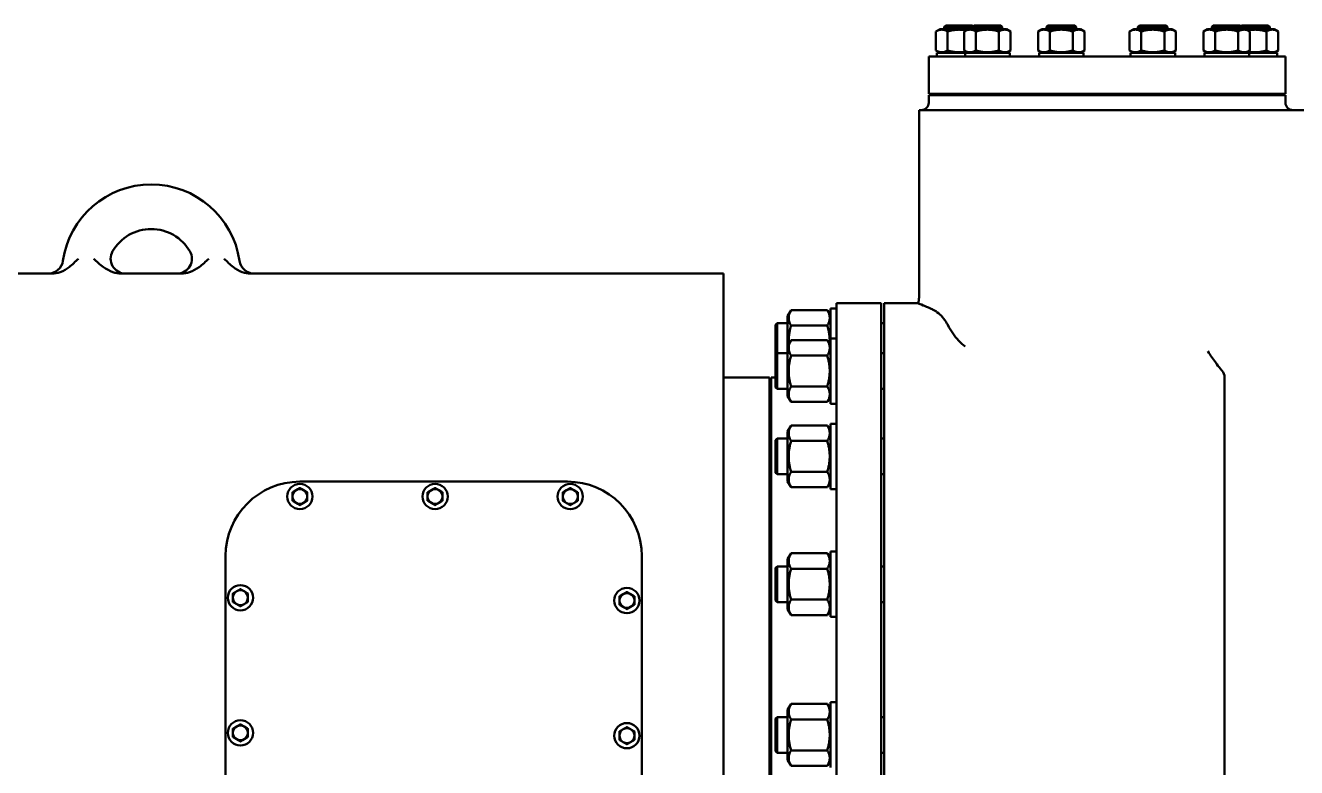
# Model space of a CAD drawing. Header units: millimetres. Extents: x -3927 to 2971, y -407 to 932.
# Drawn here: x 1486 to 2341, y 144 to 643 of the extents above; entities that cross this region are included whole.
import ezdxf

# ---------------------------------------------------------------- set-up
doc = ezdxf.new("R2010")
doc.units = ezdxf.units.MM
doc.layers.add('Видимый контур (ГОСТ)', color=7, linetype='Continuous', lineweight=50)

msp = doc.modelspace()

# ---------------------------------------------------------------- linework, layer by layer
at = {"layer": 'Видимый контур (ГОСТ)'}
for p, q in [((2104.75, 643), (2103.75, 642)), ((2122.75, 642), (2103.75, 642)), ((2103.75, 640.53), (2103.75, 642)), ((2104.75, 643), (2122.75, 643)), ((2122.75, 643), (2123.25, 642.5)), ((2123.75, 643), (2122.75, 642)), ((2142.75, 642), (2122.75, 642)), ((2122.75, 640.53), (2122.75, 642)), ((2123.75, 643), (2141.75, 643)), ((2141.75, 643), (2142.75, 642)), ((2142.75, 640.53), (2142.75, 642)), ((2173.5, 643), (2172.5, 642)), ((2192.5, 642), (2172.5, 642)), ((2172.5, 640.53), (2172.5, 642)), ((2173.5, 643), (2191.5, 643)), ((2191.5, 643), (2192.5, 642)), ((2192.5, 640.53), (2192.5, 642)), ((2235, 643), (2234, 642)), ((2254, 642), (2234, 642)), ((2234, 640.53), (2234, 642)), ((2235, 643), (2253, 643)), ((2253, 643), (2254, 642)), ((2254, 640.53), (2254, 642)), ((2284.75, 643), (2283.75, 642)), ((2303.75, 642), (2283.75, 642)), ((2283.75, 640.53), (2283.75, 642)), ((2284.75, 643), (2302.75, 643)), ((2302.75, 643), (2303.75, 642)), ((2303.75, 643), (2303.25, 642.5)), ((2303.75, 643), (2321.75, 643)), ((2322.75, 642), (2303.75, 642)), ((2303.75, 640.53), (2303.75, 642)), ((2321.75, 643), (2322.75, 642)), ((2322.75, 640.53), (2322.75, 642)), ((2100.93, 640.53), (2098.16, 638.94)), ((2098.16, 638.94), (2098.16, 626.13)), ((2119.93, 640.53), (2100.93, 640.53)), ((2105.96, 638.94), (2105.96, 626.13)), ((2119.93, 640.53), (2117.16, 638.94)), ((2117.16, 638.94), (2117.16, 626.13)), ((2145.58, 640.53), (2119.93, 640.53)), ((2124.96, 638.94), (2124.96, 626.13)), ((2140.55, 638.94), (2140.55, 626.13)), ((2145.58, 640.53), (2148.34, 638.94)), ((2148.34, 638.94), (2148.34, 626.13)), ((2169.68, 640.53), (2166.91, 638.94)), ((2166.91, 638.94), (2166.91, 626.13)), ((2195.33, 640.53), (2169.68, 640.53)), ((2174.71, 638.94), (2174.71, 626.13)), ((2190.3, 638.94), (2190.3, 626.13)), ((2195.33, 640.53), (2198.09, 638.94)), ((2198.09, 638.94), (2198.09, 626.13)), ((2231.17, 640.53), (2228.41, 638.94)), ((2228.41, 638.94), (2228.41, 626.13)), ((2256.82, 640.53), (2231.17, 640.53)), ((2236.2, 638.94), (2236.2, 626.13)), ((2251.79, 638.94), (2251.79, 626.13)), ((2256.82, 640.53), (2259.59, 638.94)), ((2259.59, 638.94), (2259.59, 626.13)), ((2280.92, 640.53), (2278.16, 638.94)), ((2278.16, 638.94), (2278.16, 626.13)), ((2306.57, 640.53), (2280.92, 640.53)), ((2285.95, 638.94), (2285.95, 626.13)), ((2301.54, 638.94), (2301.54, 626.13)), ((2325.58, 640.53), (2306.57, 640.53)), ((2306.57, 640.53), (2309.34, 638.94)), ((2309.34, 638.94), (2309.34, 626.13)), ((2320.54, 638.94), (2320.54, 626.13)), ((2325.58, 640.53), (2328.34, 638.94)), ((2328.34, 638.94), (2328.34, 626.13)), ((2100.93, 624.53), (2098.16, 626.13)), ((2098.75, 624.5), (2117.75, 624.5)), ((2098.75, 622), (2098.75, 624.5)), ((2100.93, 624.53), (2119.93, 624.53)), ((2103.75, 624.5), (2103.75, 624.53)), ((2119.93, 624.53), (2117.16, 626.13)), ((2117.75, 624.5), (2147.75, 624.5)), ((2117.75, 622), (2117.75, 624.5)), ((2119.93, 624.53), (2145.58, 624.53)), ((2122.75, 624.5), (2122.75, 624.53)), ((2142.75, 624.5), (2142.75, 624.53)), ((2145.58, 624.53), (2148.34, 626.13)), ((2147.75, 622), (2147.75, 624.5)), ((2169.68, 624.53), (2166.91, 626.13)), ((2167.5, 624.5), (2197.5, 624.5)), ((2167.5, 622), (2167.5, 624.5)), ((2169.68, 624.53), (2195.33, 624.53)), ((2172.5, 624.5), (2172.5, 624.53)), ((2192.5, 624.5), (2192.5, 624.53)), ((2195.33, 624.53), (2198.09, 626.13)), ((2197.5, 622), (2197.5, 624.5)), ((2231.17, 624.53), (2228.41, 626.13)), ((2229, 624.5), (2259, 624.5)), ((2229, 622), (2229, 624.5)), ((2231.17, 624.53), (2256.82, 624.53)), ((2234, 624.5), (2234, 624.53)), ((2254, 624.5), (2254, 624.53)), ((2256.82, 624.53), (2259.59, 626.13)), ((2259, 622), (2259, 624.5)), ((2280.92, 624.53), (2278.16, 626.13)), ((2278.75, 624.5), (2308.75, 624.5)), ((2278.75, 622), (2278.75, 624.5)), ((2280.92, 624.53), (2306.57, 624.53)), ((2283.75, 624.5), (2283.75, 624.53)), ((2303.75, 624.5), (2303.75, 624.53)), ((2306.57, 624.53), (2309.34, 626.13)), ((2306.57, 624.53), (2325.58, 624.53)), ((2308.75, 624.5), (2327.75, 624.5)), ((2308.75, 622), (2308.75, 624.5)), ((2322.75, 624.5), (2322.75, 624.53)), ((2325.58, 624.53), (2328.34, 626.13)), ((2327.75, 622), (2327.75, 624.5)), ((2093.25, 622), (2333.25, 622)), ((2093.25, 622), (2093.25, 597)), ((2333.25, 622), (2333.25, 597)), ((2093.25, 597), (2333.25, 597)), ((2333.25, 596), (2093.25, 596)), ((2093.25, 591), (2093.25, 596)), ((2103.75, 596), (2103.75, 597)), ((2122.75, 596), (2122.75, 597)), ((2142.75, 596), (2142.75, 597)), ((2172.5, 596), (2172.5, 597)), ((2192.5, 596), (2192.5, 597)), ((2234, 596), (2234, 597)), ((2254, 596), (2254, 597)), ((2283.75, 596), (2283.75, 597)), ((2303.75, 596), (2303.75, 597)), ((2322.75, 596), (2322.75, 597)), ((2333.25, 591), (2333.25, 596)), ((2213.25, 586), (2086.75, 586)), ((2086.75, 586), (2086.75, 460)), ((2213.25, 586), (2742.52, 586)), ((1306.82, 476), (1503.68, 476)), ((1549.89, 476), (1590.61, 476)), ((1636.82, 476), (1955.25, 476)), ((1955.25, 476), (1955.25, -144)), ((2031.25, 456), (2031.25, -124)), ((2061.25, 456), (2031.25, 456)), ((2061.25, 456), (2061.25, -124)), ((2063.25, -124), (2063.25, 456)), ((2063.25, 456), (2086.21, 456)), ((1998.38, 447.39), (2000.68, 451.38)), ((1998.38, 447.39), (1998.38, 427.22)), ((2000.68, 451.38), (2025.08, 451.38)), ((2027.25, 447.61), (2025.08, 451.38)), ((2027.25, 452.59), (2027.25, 432.42)), ((2027.25, 452.59), (2031.25, 452.59)), ((1990.25, 441.59), (1991.25, 442.59)), ((1990.25, 421.42), (1990.25, 441.59)), ((1991.25, 442.59), (1991.25, 422.42)), ((1998.38, 442.59), (1991.25, 442.59)), ((2000.68, 440.98), (2025.08, 440.98)), ((2063.25, 442.59), (2061.25, 442.59)), ((1998.38, 427.22), (2000.68, 431.2)), ((2000.68, 431.2), (2025.08, 431.2)), ((2027.25, 427.44), (2025.08, 431.2)), ((2027.25, 432.42), (2027.25, 388.42)), ((2027.25, 432.42), (2031.25, 432.42)), ((1990.25, 421.42), (1991.25, 422.42)), ((1990.25, 399.42), (1990.25, 421.42)), ((1991.25, 422.42), (1991.25, 398.42)), ((1998.38, 422.42), (1991.25, 422.42)), ((1998.38, 427.22), (1998.38, 393.62)), ((2000.68, 420.81), (2025.08, 420.81)), ((2063.25, 422.42), (2061.25, 422.42)), ((1955.25, 406), (1986.25, 406)), ((1986.25, -74), (1986.25, 406)), ((1987.25, -74), (1987.25, 406)), ((1990.25, 406), (1987.25, 406)), ((2292.25, -74.46), (2292.25, 406.46)), ((1986.25, 396), (1987.25, 396)), ((1990.25, 399.42), (1991.25, 398.42)), ((1998.38, 398.42), (1991.25, 398.42)), ((1998.38, 393.62), (2000.68, 389.64)), ((2000.68, 400.03), (2025.08, 400.03)), ((2027.25, 393.4), (2025.08, 389.64)), ((2063.25, 398.42), (2061.25, 398.42)), ((2000.68, 389.64), (2025.08, 389.64)), ((2027.25, 388.42), (2031.25, 388.42)), ((1998.38, 369.78), (2000.68, 373.76)), ((1998.38, 369.78), (1998.38, 336.18)), ((2000.68, 373.76), (2025.08, 373.76)), ((2027.25, 369.99), (2025.08, 373.76)), ((2027.25, 374.98), (2027.25, 330.98)), ((2027.25, 374.98), (2031.25, 374.98)), ((1990.25, 363.98), (1991.25, 364.98)), ((1990.25, 341.98), (1990.25, 363.98)), ((1991.25, 364.98), (1991.25, 340.98)), ((1998.38, 364.98), (1991.25, 364.98)), ((2000.68, 363.37), (2025.08, 363.37)), ((2063.25, 364.98), (2061.25, 364.98)), ((2000.68, 342.58), (2025.08, 342.58)), ((1670.25, 336), (1850.25, 336)), ((1990.25, 341.98), (1991.25, 340.98)), ((1998.38, 340.98), (1991.25, 340.98)), ((1998.38, 336.18), (2000.68, 332.19)), ((2027.25, 335.96), (2025.08, 332.19)), ((2063.25, 340.98), (2061.25, 340.98)), ((2000.68, 332.19), (2025.08, 332.19)), ((2027.25, 330.98), (2031.25, 330.98)), ((1620.25, 46), (1620.25, 286)), ((1900.25, 286), (1900.25, 46)), ((1998.38, 283.8), (2000.68, 287.79)), ((1998.38, 283.8), (1998.38, 250.2)), ((2000.68, 287.79), (2025.08, 287.79)), ((2027.25, 284.02), (2025.08, 287.79)), ((2027.25, 289), (2027.25, 245)), ((2027.25, 289), (2031.25, 289)), ((1990.25, 278), (1991.25, 279)), ((1990.25, 256), (1990.25, 278)), ((1991.25, 279), (1991.25, 255)), ((1998.38, 279), (1991.25, 279)), ((2000.68, 277.4), (2025.08, 277.4)), ((2063.25, 279), (2061.25, 279)), ((2000.68, 256.61), (2025.08, 256.61)), ((1990.25, 256), (1991.25, 255)), ((1998.38, 255), (1991.25, 255)), ((1998.38, 250.2), (2000.68, 246.22)), ((2027.25, 249.99), (2025.08, 246.22)), ((2063.25, 255), (2061.25, 255)), ((2000.68, 246.22), (2025.08, 246.22)), ((2027.25, 245), (2031.25, 245)), ((1998.38, 182.39), (2000.68, 186.38)), ((1998.38, 182.39), (1998.38, 148.79)), ((2000.68, 186.38), (2025.08, 186.38)), ((2027.25, 182.61), (2025.08, 186.38)), ((2027.25, 187.59), (2027.25, 143.59)), ((2027.25, 187.59), (2031.25, 187.59)), ((1990.25, 176.59), (1991.25, 177.59)), ((1990.25, 154.59), (1990.25, 176.59)), ((1991.25, 177.59), (1991.25, 153.59)), ((1998.38, 177.59), (1991.25, 177.59)), ((2000.68, 175.98), (2025.08, 175.98)), ((2063.25, 177.59), (2061.25, 177.59)), ((1990.25, 154.59), (1991.25, 153.59)), ((2000.68, 155.2), (2025.08, 155.2)), ((1998.38, 153.59), (1991.25, 153.59)), ((1998.38, 148.79), (2000.68, 144.81)), ((2027.25, 148.57), (2025.08, 144.81)), ((2063.25, 153.59), (2061.25, 153.59)), ((2000.68, 144.81), (2025.08, 144.81))]:
    msp.add_line(p, q, dxfattribs=at)
for centre in [(1670.25, 326), (1761.19, 326), (1852.14, 325.96), (1630.25, 257.89), (1890.25, 256), (1630.25, 166.94), (1890.25, 165.06)]:
    msp.add_circle(centre, 8.5, dxfattribs=at)
for centre, radius, start, end in [((2088.25, 591), 5, 270, 0), ((2338.25, 591), 5, 180, 270), ((1570.25, 476), 60, 8.21321, 171.78679), ((1570.25, 476), 30, 30, 150), ((1552.93, 486), 10, 150, 270), ((1587.57, 486), 10, 270, 30), ((1500.97, 486), 10, 270, 351.78679), ((1639.53, 486), 10, 188.21321, 270), ((2071.75, 460), 15, 344.53399, 0), ((1670.25, 286), 50, 90, 180), ((1850.25, 286), 50, 0, 90), ((1670.25, 326), 5, 120, 180), ((1670.25, 326), 5, 180, 240), ((1670.25, 326), 5, 60, 120), ((1670.25, 326), 5, 0, 60), ((1670.25, 326), 5, 300, 0), ((1761.19, 326), 5, 120, 180), ((1761.19, 326), 5, 180, 240), ((1761.19, 326), 5, 60, 120), ((1761.19, 326), 5, 0, 60), ((1761.19, 326), 5, 300, 0), ((1852.14, 325.96), 5, 120, 180), ((1852.14, 325.96), 5, 180, 240), ((1852.14, 325.96), 5, 60, 120), ((1852.14, 325.96), 5, 0, 60), ((1852.14, 325.96), 5, 300, 0), ((1670.25, 326), 5, 240, 300), ((1761.19, 326), 5, 240, 300), ((1852.14, 325.96), 5, 240, 300), ((1630.25, 257.89), 5, 120, 180), ((1630.25, 257.89), 5, 180, 240), ((1630.25, 257.89), 5, 60, 120), ((1630.25, 257.89), 5, 0, 60), ((1630.25, 257.89), 5, 300, 0), ((1890.25, 256), 5, 120, 180), ((1890.25, 256), 5, 60, 120), ((1890.25, 256), 5, 0, 60), ((1630.25, 257.89), 5, 240, 300), ((1890.25, 256), 5, 180, 240), ((1890.25, 256), 5, 240, 300), ((1890.25, 256), 5, 300, 0), ((1630.25, 166.94), 5, 120, 180), ((1630.25, 166.94), 5, 60, 120), ((1630.25, 166.94), 5, 0, 60), ((1630.25, 166.94), 5, 180, 240), ((1630.25, 166.94), 5, 240, 300), ((1630.25, 166.94), 5, 300, 0), ((1890.25, 165.06), 5, 120, 180), ((1890.25, 165.06), 5, 180, 240), ((1890.25, 165.06), 5, 60, 120), ((1890.25, 165.06), 5, 0, 60), ((1890.25, 165.06), 5, 300, 0), ((1890.25, 165.06), 5, 240, 300)]:
    msp.add_arc(centre, radius, start, end, dxfattribs=at)
for points, weights in [([(2105.96, 638.94), (2102.06, 641.19), (2098.16, 638.94)], [1, 1.15470053838, 1]), ([(2118.46, 639.68), (2112.48, 640.82), (2105.96, 638.94)], [1.04646979087, 1.12622371096, 1]), ([(2124.96, 638.94), (2121.06, 641.19), (2117.16, 638.94)], [1, 1.15470053838, 1]), ([(2140.55, 638.94), (2132.75, 641.19), (2124.96, 638.94)], [1, 1.15470053838, 1]), ([(2148.34, 638.94), (2144.44, 641.19), (2140.55, 638.94)], [1, 1.15470053838, 1]), ([(2174.71, 638.94), (2170.81, 641.19), (2166.91, 638.94)], [1, 1.15470053838, 1]), ([(2190.3, 638.94), (2182.5, 641.19), (2174.71, 638.94)], [1, 1.15470053838, 1]), ([(2198.09, 638.94), (2194.19, 641.19), (2190.3, 638.94)], [1, 1.15470053838, 1]), ([(2236.2, 638.94), (2232.31, 641.19), (2228.41, 638.94)], [1, 1.15470053838, 1]), ([(2251.79, 638.94), (2244, 641.19), (2236.2, 638.94)], [1, 1.15470053838, 1]), ([(2259.59, 638.94), (2255.69, 641.19), (2251.79, 638.94)], [1, 1.15470053838, 1]), ([(2285.95, 638.94), (2282.06, 641.19), (2278.16, 638.94)], [1, 1.15470053838, 1]), ([(2301.54, 638.94), (2293.75, 641.19), (2285.95, 638.94)], [1, 1.15470053838, 1]), ([(2309.34, 638.94), (2305.44, 641.19), (2301.54, 638.94)], [1, 1.15470053838, 1]), ([(2320.54, 638.94), (2314.02, 640.82), (2308.04, 639.68)], [1, 1.12622371096, 1.04646979087]), ([(2328.34, 638.94), (2324.44, 641.19), (2320.54, 638.94)], [1, 1.15470053838, 1]), ([(2098.16, 626.13), (2102.06, 623.88), (2105.96, 626.13)], [1, 1.15470053838, 1]), ([(2105.96, 626.13), (2112.48, 624.24), (2118.46, 625.38)], [1, 1.12622371096, 1.04646979087]), ([(2117.16, 626.13), (2121.06, 623.88), (2124.96, 626.13)], [1, 1.15470053838, 1]), ([(2124.96, 626.13), (2132.75, 623.88), (2140.55, 626.13)], [1, 1.15470053838, 1]), ([(2140.55, 626.13), (2144.44, 623.88), (2148.34, 626.13)], [1, 1.15470053838, 1]), ([(2166.91, 626.13), (2170.81, 623.88), (2174.71, 626.13)], [1, 1.15470053838, 1]), ([(2174.71, 626.13), (2182.5, 623.88), (2190.3, 626.13)], [1, 1.15470053838, 1]), ([(2190.3, 626.13), (2194.19, 623.88), (2198.09, 626.13)], [1, 1.15470053838, 1]), ([(2228.41, 626.13), (2232.31, 623.88), (2236.2, 626.13)], [1, 1.15470053838, 1]), ([(2236.2, 626.13), (2244, 623.88), (2251.79, 626.13)], [1, 1.15470053838, 1]), ([(2251.79, 626.13), (2255.69, 623.88), (2259.59, 626.13)], [1, 1.15470053838, 1]), ([(2278.16, 626.13), (2282.06, 623.88), (2285.95, 626.13)], [1, 1.15470053838, 1]), ([(2285.95, 626.13), (2293.75, 623.88), (2301.54, 626.13)], [1, 1.15470053838, 1]), ([(2301.54, 626.13), (2305.44, 623.88), (2309.34, 626.13)], [1, 1.15470053838, 1]), ([(2308.04, 625.38), (2314.02, 624.24), (2320.54, 626.13)], [1.04646979087, 1.12622371096, 1]), ([(2320.54, 626.13), (2324.44, 623.88), (2328.34, 626.13)], [1, 1.15470053838, 1]), ([(2000.68, 451.38), (1997.68, 446.18), (2000.68, 440.98)], [1.09321713788, 1.26233841767, 1.09321713788]), ([(2025.08, 440.98), (2028.08, 446.18), (2025.08, 451.38)], [1.09321713788, 1.26233841767, 1.09321713788]), ([(2000.68, 440.98), (1998.76, 434.33), (1999.14, 428.54)], [1.09321713788, 1.19573405742, 1.17396479837]), ([(2026.62, 428.54), (2027, 434.33), (2025.08, 440.98)], [1.17396479837, 1.19573405743, 1.09321713788]), ([(2000.68, 431.2), (1997.68, 426.01), (2000.68, 420.81)], [1.09321713788, 1.26233841767, 1.09321713788]), ([(2025.08, 420.81), (2028.08, 426.01), (2025.08, 431.2)], [1.09321713788, 1.26233841767, 1.09321713788]), ([(2000.68, 420.81), (1997.68, 410.42), (2000.68, 400.03)], [1.09321713788, 1.26233841767, 1.09321713788]), ([(2025.08, 400.03), (2028.08, 410.42), (2025.08, 420.81)], [1.09321713788, 1.26233841767, 1.09321713788]), ([(2000.68, 400.03), (1997.68, 394.83), (2000.68, 389.64)], [1.09321713788, 1.26233841767, 1.09321713788]), ([(2025.08, 389.64), (2028.08, 394.83), (2025.08, 400.03)], [1.09321713788, 1.26233841767, 1.09321713788]), ([(2000.68, 373.76), (1997.68, 368.56), (2000.68, 363.37)], [1.09321713788, 1.26233841767, 1.09321713788]), ([(2025.08, 363.37), (2028.08, 368.56), (2025.08, 373.76)], [1.09321713788, 1.26233841767, 1.09321713788]), ([(2000.68, 363.37), (1997.68, 352.98), (2000.68, 342.58)], [1.09321713788, 1.26233841767, 1.09321713788]), ([(2025.08, 342.58), (2028.08, 352.98), (2025.08, 363.37)], [1.09321713788, 1.26233841767, 1.09321713788]), ([(2000.68, 342.58), (1997.68, 337.39), (2000.68, 332.19)], [1.09321713788, 1.26233841767, 1.09321713788]), ([(2025.08, 332.19), (2028.08, 337.39), (2025.08, 342.58)], [1.09321713788, 1.26233841767, 1.09321713788]), ([(1665.25, 328.89), (1666.59, 329.66), (1667.75, 330.33)], [1.18718660813, 1.13093581243, 1]), ([(1665.25, 326), (1665.25, 327.34), (1665.25, 328.89)], [1, 1.13093581243, 1.18718660813]), ([(1665.25, 323.11), (1665.25, 324.66), (1665.25, 326)], [1.18718660813, 1.13093581243, 1]), ([(1667.75, 330.33), (1668.91, 331), (1670.25, 331.77)], [1, 1.13093581243, 1.18718660813]), ([(1670.25, 331.77), (1671.59, 331), (1672.75, 330.33)], [1.18718660813, 1.13093581243, 1]), ([(1672.75, 330.33), (1673.91, 329.66), (1675.25, 328.89)], [1, 1.13093581243, 1.18718660813]), ([(1675.25, 328.89), (1675.25, 327.34), (1675.25, 326)], [1.18718660813, 1.13093581243, 1]), ([(1675.25, 326), (1675.25, 324.66), (1675.25, 323.11)], [1, 1.13093581243, 1.18718660813]), ([(1756.19, 328.89), (1757.53, 329.66), (1758.69, 330.33)], [1.18718660813, 1.13093581243, 1]), ([(1756.19, 326), (1756.19, 327.34), (1756.19, 328.89)], [1, 1.13093581243, 1.18718660813]), ([(1756.19, 323.11), (1756.19, 324.66), (1756.19, 326)], [1.18718660813, 1.13093581243, 1]), ([(1758.69, 330.33), (1759.85, 331), (1761.19, 331.77)], [1, 1.13093581243, 1.18718660813]), ([(1761.19, 331.77), (1762.53, 331), (1763.69, 330.33)], [1.18718660813, 1.13093581243, 1]), ([(1763.69, 330.33), (1764.85, 329.66), (1766.19, 328.89)], [1, 1.13093581243, 1.18718660813]), ([(1766.19, 328.89), (1766.19, 327.34), (1766.19, 326)], [1.18718660813, 1.13093581243, 1]), ([(1766.19, 326), (1766.19, 324.66), (1766.19, 323.11)], [1, 1.13093581243, 1.18718660813]), ([(1847.14, 328.84), (1848.48, 329.62), (1849.64, 330.29)], [1.18718660813, 1.13093581243, 1]), ([(1847.14, 325.96), (1847.14, 327.3), (1847.14, 328.84)], [1, 1.13093581243, 1.18718660813]), ([(1847.14, 323.07), (1847.14, 324.62), (1847.14, 325.96)], [1.18718660813, 1.13093581243, 1]), ([(1849.64, 330.29), (1850.8, 330.96), (1852.14, 331.73)], [1, 1.13093581243, 1.18718660813]), ([(1852.14, 331.73), (1853.48, 330.96), (1854.64, 330.29)], [1.18718660813, 1.13093581243, 1]), ([(1854.64, 330.29), (1855.8, 329.62), (1857.14, 328.84)], [1, 1.13093581243, 1.18718660813]), ([(1857.14, 328.84), (1857.14, 327.3), (1857.14, 325.96)], [1.18718660813, 1.13093581243, 1]), ([(1857.14, 325.96), (1857.14, 324.62), (1857.14, 323.07)], [1, 1.13093581243, 1.18718660813]), ([(1667.75, 321.67), (1666.59, 322.34), (1665.25, 323.11)], [1, 1.13093581243, 1.18718660813]), ([(1670.25, 320.23), (1668.91, 321), (1667.75, 321.67)], [1.18718660813, 1.13093581243, 1]), ([(1672.75, 321.67), (1671.59, 321), (1670.25, 320.23)], [1, 1.13093581243, 1.18718660813]), ([(1675.25, 323.11), (1673.91, 322.34), (1672.75, 321.67)], [1.18718660813, 1.13093581243, 1]), ([(1758.69, 321.67), (1757.53, 322.34), (1756.19, 323.11)], [1, 1.13093581243, 1.18718660813]), ([(1761.19, 320.23), (1759.85, 321), (1758.69, 321.67)], [1.18718660813, 1.13093581243, 1]), ([(1763.69, 321.67), (1762.53, 321), (1761.19, 320.23)], [1, 1.13093581243, 1.18718660813]), ([(1766.19, 323.11), (1764.85, 322.34), (1763.69, 321.67)], [1.18718660813, 1.13093581243, 1]), ([(1849.64, 321.63), (1848.48, 322.3), (1847.14, 323.07)], [1, 1.13093581243, 1.18718660813]), ([(1852.14, 320.18), (1850.8, 320.96), (1849.64, 321.63)], [1.18718660813, 1.13093581243, 1]), ([(1854.64, 321.63), (1853.48, 320.96), (1852.14, 320.18)], [1, 1.13093581243, 1.18718660813]), ([(1857.14, 323.07), (1855.8, 322.3), (1854.64, 321.63)], [1.18718660813, 1.13093581243, 1]), ([(2000.68, 287.79), (1997.68, 282.59), (2000.68, 277.4)], [1.09321713788, 1.26233841767, 1.09321713788]), ([(2025.08, 277.4), (2028.08, 282.59), (2025.08, 287.79)], [1.09321713788, 1.26233841767, 1.09321713788]), ([(2000.68, 277.4), (1997.68, 267), (2000.68, 256.61)], [1.09321713788, 1.26233841767, 1.09321713788]), ([(2025.08, 256.61), (2028.08, 267), (2025.08, 277.4)], [1.09321713788, 1.26233841767, 1.09321713788]), ([(1625.25, 260.77), (1626.59, 261.55), (1627.75, 262.22)], [1.18718660813, 1.13093581243, 1]), ([(1625.25, 257.89), (1625.25, 259.23), (1625.25, 260.77)], [1, 1.13093581243, 1.18718660813]), ([(1625.25, 255), (1625.25, 256.55), (1625.25, 257.89)], [1.18718660813, 1.13093581243, 1]), ([(1627.75, 262.22), (1628.91, 262.89), (1630.25, 263.66)], [1, 1.13093581243, 1.18718660813]), ([(1630.25, 263.66), (1631.59, 262.89), (1632.75, 262.22)], [1.18718660813, 1.13093581243, 1]), ([(1632.75, 262.22), (1633.91, 261.55), (1635.25, 260.77)], [1, 1.13093581243, 1.18718660813]), ([(1635.25, 260.77), (1635.25, 259.23), (1635.25, 257.89)], [1.18718660813, 1.13093581243, 1]), ([(1635.25, 257.89), (1635.25, 256.55), (1635.25, 255)], [1, 1.13093581243, 1.18718660813]), ([(1885.25, 258.89), (1886.59, 259.66), (1887.75, 260.33)], [1.18718660813, 1.13093581243, 1]), ([(1885.25, 256), (1885.25, 257.34), (1885.25, 258.89)], [1, 1.13093581243, 1.18718660813]), ([(1887.75, 260.33), (1888.91, 261), (1890.25, 261.77)], [1, 1.13093581243, 1.18718660813]), ([(1890.25, 261.77), (1891.59, 261), (1892.75, 260.33)], [1.18718660813, 1.13093581243, 1]), ([(1892.75, 260.33), (1893.91, 259.66), (1895.25, 258.89)], [1, 1.13093581243, 1.18718660813]), ([(1895.25, 258.89), (1895.25, 257.34), (1895.25, 256)], [1.18718660813, 1.13093581243, 1]), ([(2000.68, 256.61), (1997.68, 251.41), (2000.68, 246.22)], [1.09321713788, 1.26233841767, 1.09321713788]), ([(2025.08, 246.22), (2028.08, 251.41), (2025.08, 256.61)], [1.09321713788, 1.26233841767, 1.09321713788]), ([(1627.75, 253.56), (1626.59, 254.23), (1625.25, 255)], [1, 1.13093581243, 1.18718660813]), ([(1630.25, 252.11), (1628.91, 252.89), (1627.75, 253.56)], [1.18718660813, 1.13093581243, 1]), ([(1632.75, 253.56), (1631.59, 252.89), (1630.25, 252.11)], [1, 1.13093581243, 1.18718660813]), ([(1635.25, 255), (1633.91, 254.23), (1632.75, 253.56)], [1.18718660813, 1.13093581243, 1]), ([(1885.25, 253.11), (1885.25, 254.66), (1885.25, 256)], [1.18718660813, 1.13093581243, 1]), ([(1887.75, 251.67), (1886.59, 252.34), (1885.25, 253.11)], [1, 1.13093581243, 1.18718660813]), ([(1890.25, 250.23), (1888.91, 251), (1887.75, 251.67)], [1.18718660813, 1.13093581243, 1]), ([(1892.75, 251.67), (1891.59, 251), (1890.25, 250.23)], [1, 1.13093581243, 1.18718660813]), ([(1895.25, 253.11), (1893.91, 252.34), (1892.75, 251.67)], [1.18718660813, 1.13093581243, 1]), ([(1895.25, 256), (1895.25, 254.66), (1895.25, 253.11)], [1, 1.13093581243, 1.18718660813]), ([(2000.68, 186.38), (1997.68, 181.18), (2000.68, 175.98)], [1.09321713788, 1.26233841767, 1.09321713788]), ([(2025.08, 175.98), (2028.08, 181.18), (2025.08, 186.38)], [1.09321713788, 1.26233841767, 1.09321713788]), ([(1625.25, 169.83), (1626.59, 170.6), (1627.75, 171.27)], [1.18718660813, 1.13093581243, 1]), ([(1627.75, 171.27), (1628.91, 171.94), (1630.25, 172.72)], [1, 1.13093581243, 1.18718660813]), ([(1630.25, 172.72), (1631.59, 171.94), (1632.75, 171.27)], [1.18718660813, 1.13093581243, 1]), ([(1632.75, 171.27), (1633.91, 170.6), (1635.25, 169.83)], [1, 1.13093581243, 1.18718660813]), ([(2000.68, 175.98), (1997.68, 165.59), (2000.68, 155.2)], [1.09321713788, 1.26233841767, 1.09321713788]), ([(2025.08, 155.2), (2028.08, 165.59), (2025.08, 175.98)], [1.09321713788, 1.26233841767, 1.09321713788]), ([(1625.25, 166.94), (1625.25, 168.28), (1625.25, 169.83)], [1, 1.13093581243, 1.18718660813]), ([(1625.25, 164.06), (1625.25, 165.6), (1625.25, 166.94)], [1.18718660813, 1.13093581243, 1]), ([(1627.75, 162.61), (1626.59, 163.28), (1625.25, 164.06)], [1, 1.13093581243, 1.18718660813]), ([(1630.25, 161.17), (1628.91, 161.94), (1627.75, 162.61)], [1.18718660813, 1.13093581243, 1]), ([(1632.75, 162.61), (1631.59, 161.94), (1630.25, 161.17)], [1, 1.13093581243, 1.18718660813]), ([(1635.25, 164.06), (1633.91, 163.28), (1632.75, 162.61)], [1.18718660813, 1.13093581243, 1]), ([(1635.25, 169.83), (1635.25, 168.28), (1635.25, 166.94)], [1.18718660813, 1.13093581243, 1]), ([(1635.25, 166.94), (1635.25, 165.6), (1635.25, 164.06)], [1, 1.13093581243, 1.18718660813]), ([(1885.25, 167.94), (1886.59, 168.72), (1887.75, 169.39)], [1.18718660813, 1.13093581243, 1]), ([(1885.25, 165.06), (1885.25, 166.4), (1885.25, 167.94)], [1, 1.13093581243, 1.18718660813]), ([(1885.25, 162.17), (1885.25, 163.72), (1885.25, 165.06)], [1.18718660813, 1.13093581243, 1]), ([(1887.75, 169.39), (1888.91, 170.06), (1890.25, 170.83)], [1, 1.13093581243, 1.18718660813]), ([(1890.25, 170.83), (1891.59, 170.06), (1892.75, 169.39)], [1.18718660813, 1.13093581243, 1]), ([(1892.75, 169.39), (1893.91, 168.72), (1895.25, 167.94)], [1, 1.13093581243, 1.18718660813]), ([(1895.25, 167.94), (1895.25, 166.4), (1895.25, 165.06)], [1.18718660813, 1.13093581243, 1]), ([(1895.25, 165.06), (1895.25, 163.72), (1895.25, 162.17)], [1, 1.13093581243, 1.18718660813]), ([(1887.75, 160.73), (1886.59, 161.4), (1885.25, 162.17)], [1, 1.13093581243, 1.18718660813]), ([(1890.25, 159.28), (1888.91, 160.06), (1887.75, 160.73)], [1.18718660813, 1.13093581243, 1]), ([(1892.75, 160.73), (1891.59, 160.06), (1890.25, 159.28)], [1, 1.13093581243, 1.18718660813]), ([(1895.25, 162.17), (1893.91, 161.4), (1892.75, 160.73)], [1.18718660813, 1.13093581243, 1]), ([(2000.68, 155.2), (1997.68, 150), (2000.68, 144.81)], [1.09321713788, 1.26233841767, 1.09321713788]), ([(2025.08, 144.81), (2028.08, 150), (2025.08, 155.2)], [1.09321713788, 1.26233841767, 1.09321713788])]:
    msp.add_rational_spline(points, weights, degree=2, dxfattribs=at)
for points, knots in [([(1503.68, 476), (1505.25, 476), (1507.05, 476.28), (1511.32, 477.87), (1513.32, 479.14), (1517.2, 482.09), (1519.21, 484.03), (1521.25, 485.99), (1521.25, 485.99), (1521.26, 486)], [0, 0, 0, 0, 0.47188, 0.47188, 1.020367, 1.020367, 1.741877, 1.741877, 1.743912, 1.743912, 1.743912, 1.743912]), ([(1531.52, 486), (1531.52, 486), (1531.53, 485.99), (1533.56, 484.08), (1535.7, 482.11), (1540.06, 478.99), (1542.19, 477.77), (1546.23, 476.36), (1548.05, 476), (1549.89, 476)], [-0.001585, -0.001585, -0.001585, -0.001585, 0, 0, 0.836753, 0.836753, 1.53633, 1.53633, 2.069126, 2.069126, 2.069126, 2.069126]), ([(1590.61, 476), (1592.45, 476), (1594.27, 476.36), (1598.31, 477.77), (1600.44, 478.99), (1604.8, 482.11), (1606.94, 484.08), (1608.97, 485.99), (1608.98, 486), (1608.98, 486)], [0, 0, 0, 0, 0.552665, 0.552665, 1.278332, 1.278332, 2.14629, 2.14629, 2.147934, 2.147934, 2.147934, 2.147934]), ([(1619.24, 486), (1619.25, 485.99), (1619.25, 485.99), (1621.29, 484.03), (1623.3, 482.09), (1627.18, 479.14), (1629.18, 477.87), (1633.45, 476.28), (1635.25, 476), (1636.82, 476)], [-0.002382, -0.002382, -0.002382, -0.002382, 0, 0, 0.844726, 0.844726, 1.486881, 1.486881, 2.039346, 2.039346, 2.039346, 2.039346]), ([(2094.49, 452.56), (2092.45, 453.39), (2090.76, 454.09), (2087.8, 455.32), (2086.77, 455.76), (2086.27, 455.98), (2086.21, 456), (2086.21, 456)], [2.065267, 2.065267, 2.065267, 2.065267, 3.800033, 3.800033, 5.987451, 5.987451, 6.644232, 6.644232, 6.644232, 6.644232]), ([(2094.49, 452.56), (2094.51, 452.55), (2094.53, 452.54), (2094.87, 452.41), (2095.18, 452.27), (2095.77, 451.99), (2096.03, 451.85), (2096.6, 451.55), (2096.91, 451.37), (2097.75, 450.86), (2098.3, 450.51), (2101.44, 448.2), (2103.76, 445.66), (2105.73, 442.17), (2105.92, 441.82), (2106.1, 441.46)], [-5.212553, -5.212553, -5.212553, -5.212553, -5.197045, -5.197045, -4.966876, -4.966876, -4.782011, -4.782011, -4.570306, -4.570306, -4.209865, -4.209865, -2.496225, -2.496225, -2.304155, -2.304155, -2.304155, -2.304155]), ([(2106.1, 441.46), (2107.04, 439.58), (2108.18, 437.67), (2111.85, 432.39), (2114.73, 429.23), (2117.7, 426.84), (2117.7, 426.83), (2117.71, 426.83)], [-3.405855, -3.405855, -3.405855, -3.405855, -2.204837, -2.204837, 0, 0, 0.004291, 0.004291, 0.004291, 0.004291]), ([(2281.12, 423.71), (2281.12, 423.7), (2281.13, 423.7), (2281.92, 422.43), (2282.73, 421.19), (2284.4, 418.71), (2285.27, 417.48), (2287.32, 414.69), (2288.5, 413.19), (2289.94, 411.45), (2290.34, 410.97), (2290.7, 410.56)], [-2.563306, -2.563306, -2.563306, -2.563306, -2.561277, -2.561277, -2.118755, -2.118755, -1.65047, -1.65047, -0.984169, -0.984169, -0.704585, -0.704585, -0.704585, -0.704585])]:
    msp.add_open_spline(points, degree=3, knots=knots, dxfattribs=at)
msp.add_open_spline([(2292.25, 406.46), (2292.25, 407.88), (2291.78, 409.31), (2290.7, 410.56)], degree=3, dxfattribs=at)

doc.saveas('drawing.dxf')
